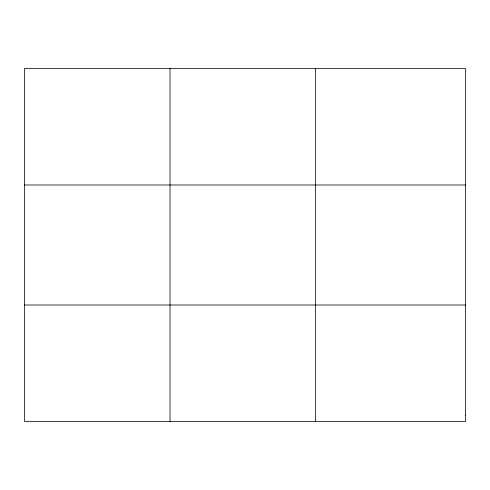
<?xml version="1.0" encoding="UTF-8"?>
<svg xmlns="http://www.w3.org/2000/svg" width="490" height="490" viewBox="0 0 490 490"><rect width="100%" height="100%" fill="white"/><g stroke="black" fill="none" stroke-linecap="round" stroke-linejoin="round"><path stroke-width="0.73" d="M170.03 68.496L170.03 421.504M315.56 68.496L315.56 421.504M24.5 184.987L465.5 184.987M24.5 305.013L465.5 305.013M465.5 415.373L465.5 421.504L24.5 421.504L24.5 68.496L465.5 68.496L465.5 415.373"/></g></svg>
